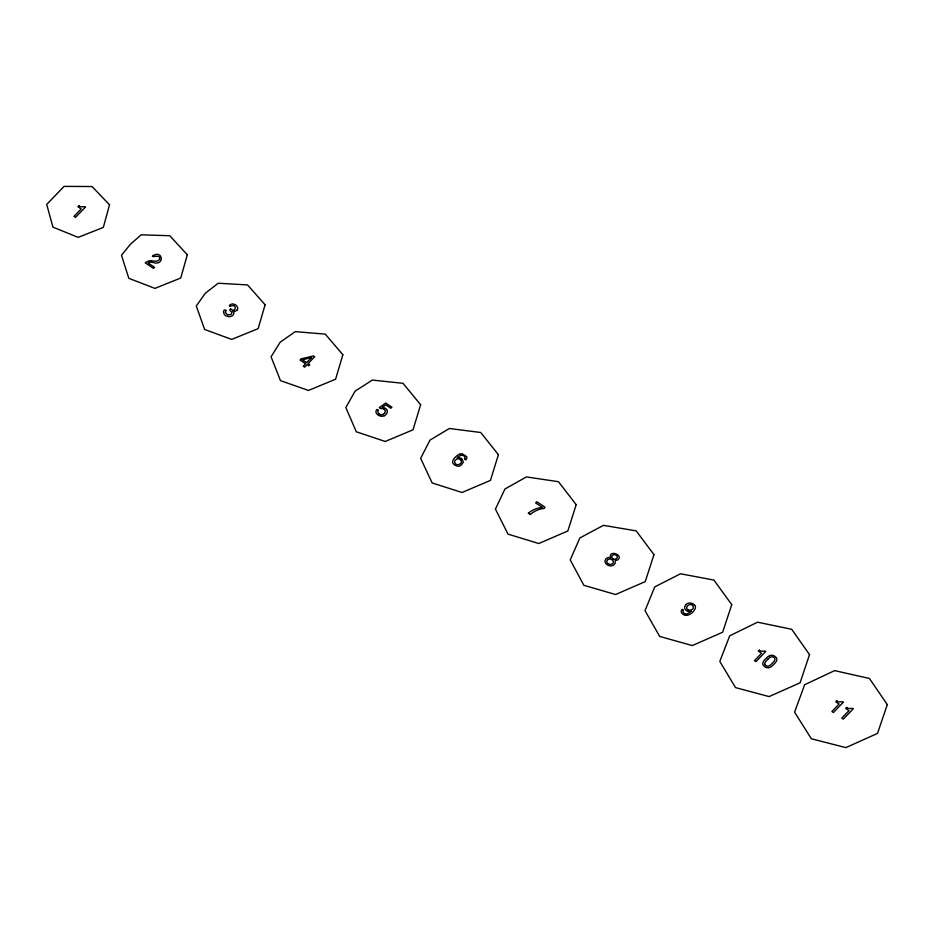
<?xml version="1.0" encoding="UTF-8"?>
<svg xmlns="http://www.w3.org/2000/svg" width="934" height="934" viewBox="0 0 934 934"><rect width="100%" height="100%" fill="white"/><g stroke="black" fill="none" stroke-linecap="round" stroke-linejoin="round"><path stroke-width="1.4" d="M607.52 559.956L606.913 560.902A2.58 2.137 1.2 0 0 606.82 561.649L606.866 561.906A3.199 2.65 1.2 0 0 607.17 562.63L607.73 563.295A4.752 3.946 1.2 0 0 608.396 563.786A3.199 2.65 1.2 0 0 612.902 563.354A3.164 2.627 1.2 0 0 611.992 559.793A3.281 2.732 1.2 0 0 607.369 559.828M236.897 310.228C238.999 308.582 236.897 304.834 234.271 304.332C231.504 302.418 226.448 307.426 231.165 305.99C237.096 303.375 236.232 313.369 230.955 309.142M230.64 308.897L229.636 309.948L232.006 312.551L230.896 314.583L227.569 314.851L225.374 312.481A4.005 3.327 1.2 0 1 226.262 310.403C222.035 307.928 223.156 315.996 226.927 316.159C229.519 317.537 233.57 316.287 233.955 313.123A3.444 2.86 1.2 0 0 233.08 311.256L233.126 311.209M544.032 508.353L545.082 507.255L536.781 501.721L535.626 502.912L542.362 507.407A23.257 19.322 1.2 0 0 528.352 513.198M768.075 658.984L766.055 661.132A8.464 7.04 1.2 0 0 765.039 662.661A3.97 3.304 1.2 0 0 764.771 664.237M458.407 456.703L458.314 456.784A15.715 13.064 1.2 0 0 457.135 457.812L458.325 457.648A3.701 3.071 1.2 0 1 459.446 457.707A4.577 3.806 1.2 0 1 460.509 458.034L461.034 458.279A6.34 5.277 1.2 0 1 461.956 458.898L463.369 462.178L460.801 465.482A4.892 4.063 1.2 0 1 459.038 466.124A4.495 3.736 1.2 0 1 457.52 466.171L454.683 465.109L452.908 463.159A4.939 4.098 1.2 0 1 452.745 461.104A7.647 6.351 1.2 0 1 453.691 459.119A18.073 15.026 1.2 0 1 457.333 455.43L457.929 455.045A8.219 6.83 1.2 0 1 459.773 454.169M151.086 260.831C153.888 260.866 157.858 262.279 159.632 259.29C160.846 253.721 153.153 257.784 152.359 256.091C162.971 248.806 165.365 266.762 152.534 262.361A9.06 7.53 1.2 0 0 149.347 262.349A3.094 2.569 1.2 0 0 148.086 262.956L154.554 267.264L153.491 268.373L145.26 262.874A7.694 6.386 1.2 0 1 151.098 260.691M766.23 667.46L765.285 667.016A8.324 6.923 1.2 0 1 764.572 666.561L763.638 665.732A4.18 3.467 1.2 0 1 762.798 664.016A4.577 3.794 1.2 0 1 762.961 662.626A10.543 8.768 1.2 0 1 764.596 659.976L766.837 657.618A10.683 8.873 1.2 0 1 769.604 655.703M383.629 409.022L383.442 408.917A3.234 2.685 1.2 0 0 382.228 408.532A4.787 3.981 1.2 0 0 380.523 408.567L379.274 407.633L385.66 403.009L391.895 407.166L390.832 408.263L385.742 404.866L382.181 407.469A3.071 2.545 1.2 0 1 383.582 407.563L383.792 407.609A5.09 4.238 1.2 0 1 385.263 408.286A6.001 4.985 1.2 0 1 386.629 409.571M464.502 458.851L465.996 459.843L466.86 457.847A3.643 3.024 1.2 0 0 466.603 456.574L462.365 453.877A5.394 4.483 1.2 0 0 459.773 454.181M683.56 610.322L682.065 609.33L681.248 611.069A3.479 2.884 1.2 0 0 681.33 612.085A4.6 3.818 1.2 0 0 681.797 613.054C685.498 618.086 692.117 614.023 694.546 609.809A8.628 7.168 1.2 0 0 695.13 608.629L695.398 607.567A4.483 3.724 1.2 0 0 695.351 606.633A4.005 3.327 1.2 0 0 694.814 605.407M378.492 410.446L376.986 409.442A4.472 3.724 1.2 0 0 376.028 412.454A5.651 4.693 1.2 0 0 378.165 415.07A8.032 6.678 1.2 0 0 378.702 415.432L380.36 416.097A5.044 4.191 1.2 0 0 384.388 415.712M528.411 513.245L530.138 514.389M610.661 557.668A4.203 3.491 1.2 0 0 605.956 558.812C602.967 561.801 607.03 565.841 610.322 565.899C612.33 566.086 614.455 564.965 615.202 563.062C615.226 560.622 614.21 560.295 617.164 560.19C625.033 555.298 608.057 549.064 610.638 557.726M690.95 611.303L690.938 611.256A4.145 3.444 1.2 0 1 686.7 610.754L685.871 610.1A4.577 3.806 1.2 0 1 684.867 606.458A6.795 5.651 1.2 0 1 686.093 604.718M766.324 667.483A4.11 3.421 1.2 0 0 768.413 667.763A4.577 3.794 1.2 0 0 770.001 667.331A10.543 8.768 1.2 0 0 772.757 665.417L775.033 663.093A10.683 8.873 1.2 0 0 776.679 660.431A4.542 3.771 1.2 0 0 776.819 659.03A4.191 3.491 1.2 0 0 776.259 657.641A4.401 3.654 1.2 0 0 776.002 657.303L775.068 656.474A7.892 6.561 1.2 0 0 774.356 656.007L772.955 655.434A4.226 3.514 1.2 0 0 771.204 655.283A4.542 3.771 1.2 0 0 769.616 655.726M764.783 664.237A2.102 1.74 1.2 0 0 764.981 664.798L767.012 666.164A2.102 1.74 1.2 0 0 767.725 666.199A3.97 3.304 1.2 0 0 769.511 665.638A8.464 7.04 1.2 0 0 771.087 664.483L773.06 662.498A11.442 9.503 1.2 0 0 774.601 660.373A3.269 2.72 1.2 0 0 774.706 658.295A2.253 1.868 1.2 0 0 774.426 657.945L774.076 657.606A3.794 3.152 1.2 0 0 773.469 657.197L773.154 657.057A2.335 1.938 1.2 0 0 772.523 656.882A3.269 2.72 1.2 0 0 770.13 657.408A10.869 9.036 1.2 0 0 768.075 658.984M683.384 610.241A2.919 2.417 1.2 0 0 684.517 613.486L684.844 613.696A2.802 2.323 1.2 0 0 686.91 613.907L689.269 612.751A16.73 13.905 1.2 0 0 690.938 611.303M685.825 604.52A5.476 4.542 1.2 0 1 694.791 605.419M692.468 605.407A3.479 2.895 1.2 0 1 692.456 609.225A3.479 2.895 1.2 0 1 687.903 609.68M692.561 605.349A4.191 3.491 1.2 0 0 691.931 604.928L691.429 604.707A2.475 2.055 1.2 0 0 690.938 604.578A2.709 2.253 1.2 0 0 689.666 604.613A3.584 2.989 1.2 0 0 688.498 605.115A5.814 4.833 1.2 0 0 687.494 605.933A3.386 2.814 1.2 0 0 687.097 609.026A2.86 2.382 1.2 0 0 687.856 609.739M530.325 514.529A22.591 18.773 1.2 0 1 544.043 508.411M462.003 455.325A2.907 2.417 1.2 0 1 464.618 458.909M458.477 456.761A5.873 4.88 1.2 0 1 461.98 455.173M460.497 459.715A3.573 2.965 1.2 0 0 458.944 458.909A3.141 2.604 1.2 0 0 456.446 459.283C453.002 460.602 454.928 465.494 458.302 464.642A3.829 3.187 1.2 0 0 460.45 463.474A5.044 4.191 1.2 0 0 461.198 462.482A3.035 2.522 1.2 0 0 461.162 460.404A3.012 2.51 1.2 0 0 460.509 459.703M383.687 408.964A3.713 3.082 1.2 0 1 384.469 413.47M384.294 413.365A3.806 3.164 1.2 0 1 380.477 414.801M380.512 414.626A3.619 3.012 1.2 0 1 379.344 414.101M379.356 414.077A3.339 2.779 1.2 0 1 378.363 410.376M384.376 415.688A5.767 4.787 1.2 0 0 385.894 414.591L386.886 413.248A5.312 4.413 1.2 0 0 387.155 412.583A4.728 3.934 1.2 0 0 386.664 409.547M236.874 310.368A3.596 2.989 1.2 0 1 233.15 311.174M109.523 204.803L103.335 227.417L78.164 237.364L52.958 227.149L46.7 204.453L64.107 186.38L92.069 186.531L109.523 204.803M187.302 254.772L180.752 278.017L154.939 288.384L128.799 278.309L121.49 255.227L130.328 244.358L141.151 234.808L169.801 235.73L187.302 254.772M265.081 304.753L258.169 328.616L231.702 339.416L204.639 329.469L196.28 306.002L205.246 293.288L218.206 283.236L247.533 284.917L265.081 304.753M342.86 354.733L335.586 379.216L308.477 390.435L280.48 380.628L271.07 356.776L280.165 342.218L295.261 331.652L325.266 334.115L342.86 354.733M420.639 404.714L413.003 429.803L385.252 441.467L356.309 431.788L345.849 407.551L355.095 391.148L372.304 380.08L402.998 383.302L420.639 404.714M498.417 454.695L490.42 480.403L462.015 492.487L432.15 482.948L420.639 458.325L430.014 440.089L449.359 428.496L480.741 432.5L498.417 454.695M576.185 504.675L567.837 531.002L538.79 543.518L507.991 534.12L495.429 509.1L504.932 489.019L526.414 476.924L558.474 481.699L576.185 504.675M653.963 554.656L645.254 581.602L615.564 594.538L583.832 585.279L570.219 559.875L579.862 537.949L603.457 525.352L636.206 530.886L653.963 554.656M731.742 604.637L722.671 632.201L692.327 645.569L659.673 636.439L645.009 610.638L654.781 586.879L680.512 573.768L713.938 580.084L731.742 604.637M809.521 654.617L800.088 682.801L769.102 696.589L735.513 687.599L719.799 661.412L729.711 635.821L757.567 622.196L791.682 629.271L809.521 654.617M887.3 704.598L877.505 733.4L845.877 747.62L811.354 738.759L794.577 712.187L804.629 684.75L834.611 670.624L869.414 678.469L887.3 704.598M78.865 205.737L77.896 206.741L81.176 208.924L73.984 216.384L75.502 217.388L85.531 206.974C83.745 205.982 80.814 207.885 78.865 205.737M301.227 358.843L300.071 360.045L305.605 363.746L303.246 366.186L304.671 367.132L307.017 364.692L308.734 365.836L309.796 364.727L308.08 363.595L314.7 356.718L313.497 355.912L301.227 358.843M311.571 357.547L306.656 362.637L302.429 359.812L311.571 357.547M759.272 650.157L758.326 651.138L761.549 653.286L754.462 660.642L755.956 661.634L765.833 651.372C764.094 650.333 761.257 652.294 759.342 650.204M836.771 700.862L835.802 701.854L839.082 704.038L831.89 711.498L833.408 712.514L843.437 702.099C841.651 701.072 838.72 703.033 836.771 700.862M846.659 707.458L845.69 708.451L848.971 710.646L841.779 718.106L843.297 719.11L853.326 708.696C851.539 707.75 848.609 709.571 846.659 707.458M613.019 558.882A2.767 2.3 1.2 0 0 617.292 557.108A2.767 2.3 1.2 0 0 613.276 554.913A2.767 2.3 1.2 0 0 613.019 558.882"/></g></svg>
